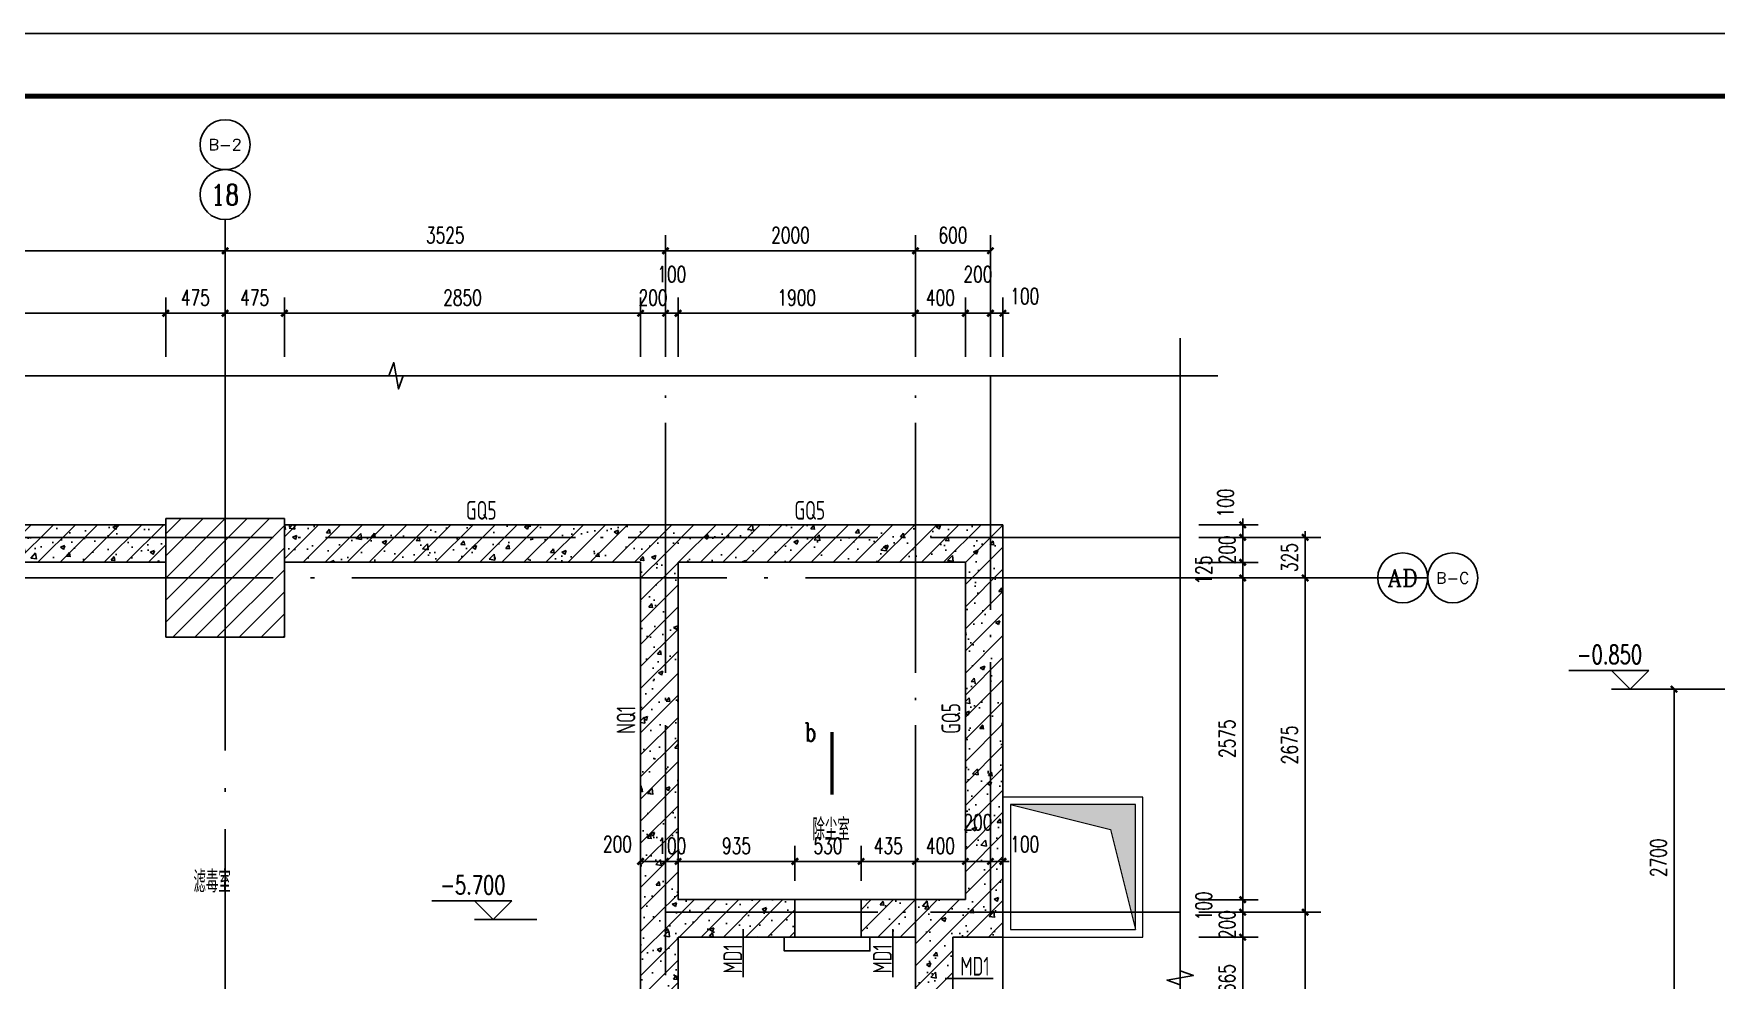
# Model space of a CAD drawing. Extents: x 37906 to 290206, y -18154 to 41246.
# Drawn here: x 212936 to 226403, y 33668 to 41246 of the extents above; entities that cross this region are included whole.
import ezdxf
from ezdxf.enums import TextEntityAlignment as Align

# ---------------------------------------------------------------- set-up
doc = ezdxf.new("R2010")
doc.units = 0
doc.header["$LTSCALE"] = 1000
doc.header["$MEASUREMENT"] = 0
doc.linetypes.add('DOTE', pattern=[2.42, 2, -0.2, 0.02, -0.2])
for name, color, linetype in [('A-COLUMN', 2, 'Continuous'), ('A-PUB_HATCH', 8, 'Continuous'), ('AXIS', 3, 'Continuous'), ('AXIS_TEXT', 7, 'Continuous'), ('DIM_ELEV', 3, 'Continuous'), ('DIM_SYMB', 3, 'Continuous'), ('DOTE', 1, 'DOTE'), ('ECA_TK', 7, 'Continuous'), ('PUB_DIM', 3, 'Continuous'), ('PUB_HATCH', 8, 'Continuous'), ('PUB_TEXT', 7, 'Continuous'), ('R_人防洗消集水坑', 32, 'Continuous'), ('RF-M', 7, 'Continuous'), ('RF-QT', 30, 'Continuous'), ('TEXT', 7, 'Continuous'), ('tk', 7, 'Continuous'), ('WINDOW', 4, 'Continuous')]:
    doc.layers.add(name, color=color, linetype=linetype)
doc.layers.add('RF-WZ', color=110, linetype='Continuous', lineweight=0)
doc.styles.add('8B2_02', font='tssdeng.shx', dxfattribs={"width": 0.6, "bigfont": 'TSSDCHN.shx'})
doc.styles.add('_TCH_AXIS', font='COMPLEX', dxfattribs={"bigfont": 'GBCBIG'})
doc.styles.add('_TCH_DIM', font='SIMPLEX', dxfattribs={"bigfont": 'GBCBIG'})
doc.styles.add('_TCH_DIM_T3', font='SIMPLEX', dxfattribs={"width": 0.705882, "bigfont": 'GBCBIG'})
doc.styles.add('_TCH_LABEL', font='COMPLEX', dxfattribs={"bigfont": 'GBCBIG'})
doc.styles.add('COMPLEX', font='COMPLEX.shx', dxfattribs={"width": 0.65})
doc.styles.get("Standard").update_dxf_attribs({"font": 'tssdeng2.shx', "width": 0.7, "bigfont": 'hztxt.shx'})
doc.styles.add('TSSD_Rein', font='tssdeng2.shx', dxfattribs={"width": 0.7, "bigfont": 'tssdchn.shx'})
doc.dimstyles.new('_TCH_ARCH&&50', dxfattribs={"dimtxt": 127.5, "dimasz": 50, "dimexe": 125, "dimexo": 150, "dimgap": 61.25, "dimtad": 1, "dimdec": 0, "dimrnd": 5, "dimzin": 0, "dimdsep": 46, "dimtxsty": '_TCH_DIM_T3', "dimblk": 'ARCHTICK', "dimcen": 0.09, "dimclrt": 7, "dimazin": 2, "dimtfac": 1, "dimtdec": 0, "dimtix": 1, "dimtmove": 2, "dimatfit": 3, "dimfxl": 1, "dimtolj": 1, "dimtzin": 0, "dimarcsym": 0})
pattern_1 = [(45, (-1535651.9, 5424.18), (-88.388348, 88.388348), []), (50, (-1535651.9, 5424.18), (358.63009, -31.376067), [37.5, -412.5]), (355, (-1535651.9, 5424.2), (-69.37567, 376.09607), [30, -330]), (100.4514, (-1535622, 5421.57), (289.25469, 344.71977), [31.870095, -350.571056]), (46.1842, (-1535651.9, 5524.2), (533.62052, -82.75951), [56.25, -618.75]), (96.6356, (-1535607.43, 5517.3), (467.33135, 487.05894), [47.80514, -525.8565]), (351.1842, (-1535651.9, 5524.2), (467.33097, 487.0593), [45, -495]), (21, (-1535601.9, 5499.18), (298.453526, -201.309445), [37.5, -412.5]), (326, (-1535601.9, 5499.2), (121.657666, 362.57502), [30, -330]), (71.4514, (-1535577.03, 5482.4), (420.111314, 161.26525), [31.870095, -350.571056]), (37.5, (-1535651.9, 5424.18), (6.079928, 166.446927), [0, -326, 0, -335, 0, -331.25]), (7.5, (-1535651.9, 5424.18), (131.534769, 197.205856), [0, -191, 0, -318.5, 0, -126.25]), (327.5, (-1535763.4, 5424.18), (266.911218, -11.277436), [0, -125, 0, -390, 0, -517.5]), (317.5, (-1535813.4, 5424.18), (291.593085, 50.05249), [0, -162.5, 0, -259, 0, -367.5])]

# ---------------------------------------------------------------- blocks, each defined once
blk = doc.blocks.new('10B_A1E图框')
at = {"layer": 'ECA_TK'}
blk.add_lwpolyline([(0, 0), (841, 0), (841, 594), (0, 594)], close=True, dxfattribs=at)
at = {"layer": 'ECA_TK', "const_width": 0.8}
blk.add_lwpolyline([(831, 10), (831, 584), (18, 584), (18, 10)], close=True, dxfattribs=at)
blk = doc.blocks.new('洗消污水集水坑')
at = {"layer": 'R_人防洗消集水坑', "lineweight": 15}
h = blk.add_hatch(color=256, dxfattribs=at)
h.dxf.hatch_style = 1
h.paths.add_polyline_path([(161254, 16997), (162054, 17197), (161054, 17197), (161054, 16197)])
for points in [[(162114, 17257), (160994, 17257), (160994, 16137), (162114, 16137)], [(162054, 17197), (161054, 17197), (161054, 16197), (162054, 16197)]]:
    blk.add_lwpolyline(points, close=True, dxfattribs=at)
blk.add_lwpolyline([(161054, 16197), (161254, 16997), (162054, 17197)], dxfattribs=at)
blk = doc.blocks.new('_ArchTick')
at = {"color": 0, "linetype": 'ByBlock', "const_width": 0.4}
blk.add_lwpolyline([(-0.5, -0.5), (0.5, 0.5)], dxfattribs=at)
blk = doc.blocks.new('*D802')
at = {"layer": 'Defpoints', "color": 0}
for p in [(226064, 35999), (226654, 35999), (226654, 33299)]:
    blk.add_point(p, dxfattribs=at)
at = {"layer": 'PUB_DIM', "color": 0, "lineweight": -2}
for p, q in [((226504, 35999), (225939, 35999)), ((226064, 33299), (226064, 35999)), ((226504, 33299), (225939, 33299))]:
    blk.add_line(p, q, dxfattribs=at)
at = {"layer": 'PUB_DIM', "color": 0, "lineweight": -2, "xscale": 50, "yscale": 50, "zscale": 50}
for p, rotation in [((226064, 35999), 90), ((226064, 33299), 270)]:
    blk.add_blockref('_ArchTick', p, dxfattribs=dict(at, rotation=rotation))
at = {"layer": 'PUB_DIM', "color": 7, "insert": (225939, 34649), "char_height": 127.5, "attachment_point": 5, "rotation": 90, "style": '_TCH_DIM_T3'}
blk.add_mtext('\\A1;2700', dxfattribs=at)
blk = doc.blocks.new('*D812')
at = {"layer": 'Defpoints', "color": 0}
for p in [(217993, 34620), (217793, 34314), (217993, 34314)]:
    blk.add_point(p, dxfattribs=at)
at = {"layer": 'PUB_DIM', "color": 0, "lineweight": -2}
for p, q in [((217793, 34464), (217793, 34745)), ((217793, 34620), (217993, 34620)), ((217993, 34464), (217993, 34745))]:
    blk.add_line(p, q, dxfattribs=at)
at = {"layer": 'PUB_DIM', "color": 0, "lineweight": -2, "xscale": 50, "yscale": 50, "zscale": 50, "rotation": 180}
blk.add_blockref('_ArchTick', (217793, 34620), dxfattribs=at)
at = {"layer": 'PUB_DIM', "color": 0, "lineweight": -2, "xscale": 50, "yscale": 50, "zscale": 50}
blk.add_blockref('_ArchTick', (217993, 34620), dxfattribs=at)
at = {"layer": 'PUB_DIM', "color": 7, "insert": (217608, 34758), "char_height": 127.5, "attachment_point": 5, "style": '_TCH_DIM_T3'}
blk.add_mtext('\\A1;200', dxfattribs=at)
blk = doc.blocks.new('*D813')
at = {"layer": 'Defpoints', "color": 0}
for p in [(218093, 34620), (217993, 34314), (218093, 34314)]:
    blk.add_point(p, dxfattribs=at)
at = {"layer": 'PUB_DIM', "color": 0, "lineweight": -2}
for p, q in [((217993, 34620), (217943, 34620)), ((217993, 34464), (217993, 34745)), ((217993, 34620), (218093, 34620)), ((218093, 34464), (218093, 34745)), ((218093, 34620), (218143, 34620))]:
    blk.add_line(p, q, dxfattribs=at)
at = {"layer": 'PUB_DIM', "color": 0, "lineweight": -2, "xscale": 50, "yscale": 50, "zscale": 50}
blk.add_blockref('_ArchTick', (217993, 34620), dxfattribs=at)
at = {"layer": 'PUB_DIM', "color": 0, "lineweight": -2, "xscale": 50, "yscale": 50, "zscale": 50, "rotation": 180}
blk.add_blockref('_ArchTick', (218093, 34620), dxfattribs=at)
at = {"layer": 'PUB_DIM', "color": 7, "insert": (218043, 34745), "char_height": 127.5, "attachment_point": 5, "style": '_TCH_DIM_T3'}
blk.add_mtext('\\A1;100', dxfattribs=at)
blk = doc.blocks.new('*D814')
at = {"layer": 'Defpoints', "color": 0}
for p in [(219028, 34620), (218093, 34314), (219028, 34314)]:
    blk.add_point(p, dxfattribs=at)
at = {"layer": 'PUB_DIM', "color": 0, "lineweight": -2}
for p, q in [((218093, 34464), (218093, 34745)), ((218093, 34620), (219028, 34620)), ((219028, 34464), (219028, 34745))]:
    blk.add_line(p, q, dxfattribs=at)
at = {"layer": 'PUB_DIM', "color": 0, "lineweight": -2, "xscale": 50, "yscale": 50, "zscale": 50, "rotation": 180}
blk.add_blockref('_ArchTick', (218093, 34620), dxfattribs=at)
at = {"layer": 'PUB_DIM', "color": 0, "lineweight": -2, "xscale": 50, "yscale": 50, "zscale": 50}
blk.add_blockref('_ArchTick', (219028, 34620), dxfattribs=at)
at = {"layer": 'PUB_DIM', "color": 7, "insert": (218561, 34745), "char_height": 127.5, "attachment_point": 5, "style": '_TCH_DIM_T3'}
blk.add_mtext('\\A1;935', dxfattribs=at)
blk = doc.blocks.new('*D815')
at = {"layer": 'Defpoints', "color": 0}
for p in [(219558, 34620), (219028, 34314), (219558, 34314)]:
    blk.add_point(p, dxfattribs=at)
at = {"layer": 'PUB_DIM', "color": 0, "lineweight": -2}
for p, q in [((219028, 34464), (219028, 34745)), ((219028, 34620), (219558, 34620)), ((219558, 34464), (219558, 34745))]:
    blk.add_line(p, q, dxfattribs=at)
at = {"layer": 'PUB_DIM', "color": 0, "lineweight": -2, "xscale": 50, "yscale": 50, "zscale": 50, "rotation": 180}
blk.add_blockref('_ArchTick', (219028, 34620), dxfattribs=at)
at = {"layer": 'PUB_DIM', "color": 0, "lineweight": -2, "xscale": 50, "yscale": 50, "zscale": 50}
blk.add_blockref('_ArchTick', (219558, 34620), dxfattribs=at)
at = {"layer": 'PUB_DIM', "color": 7, "insert": (219293, 34745), "char_height": 127.5, "attachment_point": 5, "style": '_TCH_DIM_T3'}
blk.add_mtext('\\A1;530', dxfattribs=at)
blk = doc.blocks.new('*D816')
at = {"layer": 'Defpoints', "color": 0}
for p in [(219993, 34620), (219558, 34314), (219993, 34314)]:
    blk.add_point(p, dxfattribs=at)
at = {"layer": 'PUB_DIM', "color": 0, "lineweight": -2}
for p, q in [((219558, 34464), (219558, 34745)), ((219558, 34620), (219993, 34620)), ((219993, 34464), (219993, 34745))]:
    blk.add_line(p, q, dxfattribs=at)
at = {"layer": 'PUB_DIM', "color": 0, "lineweight": -2, "xscale": 50, "yscale": 50, "zscale": 50, "rotation": 180}
blk.add_blockref('_ArchTick', (219558, 34620), dxfattribs=at)
at = {"layer": 'PUB_DIM', "color": 0, "lineweight": -2, "xscale": 50, "yscale": 50, "zscale": 50}
blk.add_blockref('_ArchTick', (219993, 34620), dxfattribs=at)
at = {"layer": 'PUB_DIM', "color": 7, "insert": (219776, 34745), "char_height": 127.5, "attachment_point": 5, "style": '_TCH_DIM_T3'}
blk.add_mtext('\\A1;435', dxfattribs=at)
blk = doc.blocks.new('*D817')
at = {"layer": 'Defpoints', "color": 0}
for p in [(220393, 34620), (219993, 34314), (220393, 34314)]:
    blk.add_point(p, dxfattribs=at)
at = {"layer": 'PUB_DIM', "color": 0, "lineweight": -2}
for p, q in [((219993, 34464), (219993, 34745)), ((219993, 34620), (220393, 34620)), ((220393, 34464), (220393, 34745))]:
    blk.add_line(p, q, dxfattribs=at)
at = {"layer": 'PUB_DIM', "color": 0, "lineweight": -2, "xscale": 50, "yscale": 50, "zscale": 50, "rotation": 180}
blk.add_blockref('_ArchTick', (219993, 34620), dxfattribs=at)
at = {"layer": 'PUB_DIM', "color": 0, "lineweight": -2, "xscale": 50, "yscale": 50, "zscale": 50}
blk.add_blockref('_ArchTick', (220393, 34620), dxfattribs=at)
at = {"layer": 'PUB_DIM', "color": 7, "insert": (220193, 34745), "char_height": 127.5, "attachment_point": 5, "style": '_TCH_DIM_T3'}
blk.add_mtext('\\A1;400', dxfattribs=at)
blk = doc.blocks.new('*D818')
at = {"layer": 'Defpoints', "color": 0}
for p in [(220593, 34620), (220393, 34314), (220593, 34314)]:
    blk.add_point(p, dxfattribs=at)
at = {"layer": 'PUB_DIM', "color": 0, "lineweight": -2}
for p, q in [((220393, 34464), (220393, 34745)), ((220393, 34620), (220593, 34620)), ((220593, 34464), (220593, 34745))]:
    blk.add_line(p, q, dxfattribs=at)
at = {"layer": 'PUB_DIM', "color": 0, "lineweight": -2, "xscale": 50, "yscale": 50, "zscale": 50, "rotation": 180}
blk.add_blockref('_ArchTick', (220393, 34620), dxfattribs=at)
at = {"layer": 'PUB_DIM', "color": 0, "lineweight": -2, "xscale": 50, "yscale": 50, "zscale": 50}
blk.add_blockref('_ArchTick', (220593, 34620), dxfattribs=at)
at = {"layer": 'PUB_DIM', "color": 7, "insert": (220493, 34933), "char_height": 127.5, "attachment_point": 5, "style": '_TCH_DIM_T3'}
blk.add_mtext('\\A1;200', dxfattribs=at)
blk = doc.blocks.new('*D819')
at = {"layer": 'Defpoints', "color": 0}
for p in [(220693, 34620), (220593, 34314), (220693, 34314)]:
    blk.add_point(p, dxfattribs=at)
at = {"layer": 'PUB_DIM', "color": 0, "lineweight": -2}
for p, q in [((220593, 34620), (220543, 34620)), ((220593, 34464), (220593, 34745)), ((220593, 34620), (220693, 34620)), ((220693, 34464), (220693, 34745)), ((220693, 34620), (220743, 34620))]:
    blk.add_line(p, q, dxfattribs=at)
at = {"layer": 'PUB_DIM', "color": 0, "lineweight": -2, "xscale": 50, "yscale": 50, "zscale": 50}
blk.add_blockref('_ArchTick', (220593, 34620), dxfattribs=at)
at = {"layer": 'PUB_DIM', "color": 0, "lineweight": -2, "xscale": 50, "yscale": 50, "zscale": 50, "rotation": 180}
blk.add_blockref('_ArchTick', (220693, 34620), dxfattribs=at)
at = {"layer": 'PUB_DIM', "color": 7, "insert": (220868, 34758), "char_height": 127.5, "attachment_point": 5, "style": '_TCH_DIM_T3'}
blk.add_mtext('\\A1;100', dxfattribs=at)
blk = doc.blocks.new('*D839')
at = {"layer": 'Defpoints', "color": 0}
for p in [(222112, 37314), (222612, 37314), (222112, 37214)]:
    blk.add_point(p, dxfattribs=at)
at = {"layer": 'PUB_DIM', "color": 0, "lineweight": -2}
for p, q in [((222262, 37314), (222737, 37314)), ((222612, 37314), (222612, 37364)), ((222612, 37214), (222612, 37314)), ((222262, 37214), (222737, 37214)), ((222612, 37214), (222612, 37164))]:
    blk.add_line(p, q, dxfattribs=at)
at = {"layer": 'PUB_DIM', "color": 0, "lineweight": -2, "xscale": 50, "yscale": 50, "zscale": 50}
for p, rotation in [((222612, 37314), 270), ((222612, 37214), 90)]:
    blk.add_blockref('_ArchTick', p, dxfattribs=dict(at, rotation=rotation))
at = {"layer": 'PUB_DIM', "color": 7, "insert": (222475, 37489), "char_height": 127.5, "attachment_point": 5, "rotation": 90, "style": '_TCH_DIM_T3'}
blk.add_mtext('\\A1;100', dxfattribs=at)
blk = doc.blocks.new('*D840')
at = {"layer": 'Defpoints', "color": 0}
for p in [(222112, 37214), (222612, 37214), (222112, 37014)]:
    blk.add_point(p, dxfattribs=at)
at = {"layer": 'PUB_DIM', "color": 0, "lineweight": -2}
for p, q in [((222262, 37214), (222737, 37214)), ((222612, 37214), (222612, 37264)), ((222612, 37014), (222612, 37214)), ((222262, 37014), (222737, 37014)), ((222612, 37014), (222612, 36964))]:
    blk.add_line(p, q, dxfattribs=at)
at = {"layer": 'PUB_DIM', "color": 0, "lineweight": -2, "xscale": 50, "yscale": 50, "zscale": 50}
for p, rotation in [((222612, 37214), 270), ((222612, 37014), 90)]:
    blk.add_blockref('_ArchTick', p, dxfattribs=dict(at, rotation=rotation))
at = {"layer": 'PUB_DIM', "color": 7, "insert": (222487, 37114), "char_height": 127.5, "attachment_point": 5, "rotation": 90, "style": '_TCH_DIM_T3'}
blk.add_mtext('\\A1;200', dxfattribs=at)
blk = doc.blocks.new('*D841')
at = {"layer": 'Defpoints', "color": 0}
for p in [(222112, 37014), (222612, 37014), (222112, 36889)]:
    blk.add_point(p, dxfattribs=at)
at = {"layer": 'PUB_DIM', "color": 0, "lineweight": -2}
for p, q in [((222262, 37014), (222737, 37014)), ((222612, 36889), (222612, 37014)), ((222262, 36889), (222737, 36889))]:
    blk.add_line(p, q, dxfattribs=at)
at = {"layer": 'PUB_DIM', "color": 0, "lineweight": -2, "xscale": 50, "yscale": 50, "zscale": 50}
for p, rotation in [((222612, 37014), 90), ((222612, 36889), 270)]:
    blk.add_blockref('_ArchTick', p, dxfattribs=dict(at, rotation=rotation))
at = {"layer": 'PUB_DIM', "color": 7, "insert": (222300, 36952), "char_height": 127.5, "attachment_point": 5, "rotation": 90, "style": '_TCH_DIM_T3'}
blk.add_mtext('\\A1;125', dxfattribs=at)
blk = doc.blocks.new('*D842')
at = {"layer": 'Defpoints', "color": 0}
for p in [(222112, 36889), (222612, 36889), (222112, 34314)]:
    blk.add_point(p, dxfattribs=at)
at = {"layer": 'PUB_DIM', "color": 0, "lineweight": -2}
for p, q in [((222262, 36889), (222737, 36889)), ((222612, 34314), (222612, 36889)), ((222262, 34314), (222737, 34314))]:
    blk.add_line(p, q, dxfattribs=at)
at = {"layer": 'PUB_DIM', "color": 0, "lineweight": -2, "xscale": 50, "yscale": 50, "zscale": 50}
for p, rotation in [((222612, 36889), 90), ((222612, 34314), 270)]:
    blk.add_blockref('_ArchTick', p, dxfattribs=dict(at, rotation=rotation))
at = {"layer": 'PUB_DIM', "color": 7, "insert": (222487, 35602), "char_height": 127.5, "attachment_point": 5, "rotation": 90, "style": '_TCH_DIM_T3'}
blk.add_mtext('\\A1;2575', dxfattribs=at)
blk = doc.blocks.new('*D843')
at = {"layer": 'Defpoints', "color": 0}
for p in [(222112, 34314), (222112, 34214), (222612, 34314)]:
    blk.add_point(p, dxfattribs=at)
at = {"layer": 'PUB_DIM', "color": 0, "lineweight": -2}
for p, q in [((222612, 34314), (222612, 34364)), ((222262, 34314), (222737, 34314)), ((222262, 34214), (222737, 34214)), ((222612, 34214), (222612, 34314)), ((222612, 34214), (222612, 34164))]:
    blk.add_line(p, q, dxfattribs=at)
at = {"layer": 'PUB_DIM', "color": 0, "lineweight": -2, "xscale": 50, "yscale": 50, "zscale": 50}
for p, rotation in [((222612, 34314), 270), ((222612, 34214), 90)]:
    blk.add_blockref('_ArchTick', p, dxfattribs=dict(at, rotation=rotation))
at = {"layer": 'PUB_DIM', "color": 7, "insert": (222300, 34264), "char_height": 127.5, "attachment_point": 5, "rotation": 90, "style": '_TCH_DIM_T3'}
blk.add_mtext('\\A1;100', dxfattribs=at)
blk = doc.blocks.new('*D844')
at = {"layer": 'Defpoints', "color": 0}
for p in [(222112, 34214), (222612, 34214), (222112, 34014)]:
    blk.add_point(p, dxfattribs=at)
at = {"layer": 'PUB_DIM', "color": 0, "lineweight": -2}
for p, q in [((222262, 34214), (222737, 34214)), ((222612, 34214), (222612, 34264)), ((222612, 34014), (222612, 34214)), ((222262, 34014), (222737, 34014)), ((222612, 34014), (222612, 33964))]:
    blk.add_line(p, q, dxfattribs=at)
at = {"layer": 'PUB_DIM', "color": 0, "lineweight": -2, "xscale": 50, "yscale": 50, "zscale": 50}
for p, rotation in [((222612, 34214), 270), ((222612, 34014), 90)]:
    blk.add_blockref('_ArchTick', p, dxfattribs=dict(at, rotation=rotation))
at = {"layer": 'PUB_DIM', "color": 7, "insert": (222487, 34114), "char_height": 127.5, "attachment_point": 5, "rotation": 90, "style": '_TCH_DIM_T3'}
blk.add_mtext('\\A1;200', dxfattribs=at)
blk = doc.blocks.new('*D845')
at = {"layer": 'Defpoints', "color": 0}
for p in [(222112, 34014), (222612, 34014), (222112, 33349)]:
    blk.add_point(p, dxfattribs=at)
at = {"layer": 'PUB_DIM', "color": 0, "lineweight": -2}
for p, q in [((222262, 34014), (222737, 34014)), ((222612, 33349), (222612, 34014)), ((222262, 33349), (222737, 33349))]:
    blk.add_line(p, q, dxfattribs=at)
at = {"layer": 'PUB_DIM', "color": 0, "lineweight": -2, "xscale": 50, "yscale": 50, "zscale": 50}
for p, rotation in [((222612, 34014), 90), ((222612, 33349), 270)]:
    blk.add_blockref('_ArchTick', p, dxfattribs=dict(at, rotation=rotation))
at = {"layer": 'PUB_DIM', "color": 7, "insert": (222487, 33682), "char_height": 127.5, "attachment_point": 5, "rotation": 90, "style": '_TCH_DIM_T3'}
blk.add_mtext('\\A1;665', dxfattribs=at)
blk = doc.blocks.new('*D857')
at = {"layer": 'Defpoints', "color": 0}
for p in [(213993, 39008), (210618, 38508), (213993, 38508)]:
    blk.add_point(p, dxfattribs=at)
at = {"layer": 'PUB_DIM', "color": 0, "lineweight": -2}
for p, q in [((210618, 38658), (210618, 39133)), ((213993, 38658), (213993, 39133)), ((210618, 39008), (213993, 39008))]:
    blk.add_line(p, q, dxfattribs=at)
at = {"layer": 'PUB_DIM', "color": 0, "lineweight": -2, "xscale": 50, "yscale": 50, "zscale": 50, "rotation": 180}
blk.add_blockref('_ArchTick', (210618, 39008), dxfattribs=at)
at = {"layer": 'PUB_DIM', "color": 0, "lineweight": -2, "xscale": 50, "yscale": 50, "zscale": 50}
blk.add_blockref('_ArchTick', (213993, 39008), dxfattribs=at)
at = {"layer": 'PUB_DIM', "color": 7, "insert": (212305, 39133), "char_height": 127.5, "attachment_point": 5, "style": '_TCH_DIM_T3'}
blk.add_mtext('\\A1;3375', dxfattribs=at)
blk = doc.blocks.new('*D858')
at = {"layer": 'Defpoints', "color": 0}
for p in [(214468, 39008), (213993, 38508), (214468, 38508)]:
    blk.add_point(p, dxfattribs=at)
at = {"layer": 'PUB_DIM', "color": 0, "lineweight": -2}
for p, q in [((213993, 38658), (213993, 39133)), ((214468, 38658), (214468, 39133)), ((213993, 39008), (214468, 39008))]:
    blk.add_line(p, q, dxfattribs=at)
at = {"layer": 'PUB_DIM', "color": 0, "lineweight": -2, "xscale": 50, "yscale": 50, "zscale": 50, "rotation": 180}
blk.add_blockref('_ArchTick', (213993, 39008), dxfattribs=at)
at = {"layer": 'PUB_DIM', "color": 0, "lineweight": -2, "xscale": 50, "yscale": 50, "zscale": 50}
blk.add_blockref('_ArchTick', (214468, 39008), dxfattribs=at)
at = {"layer": 'PUB_DIM', "color": 7, "insert": (214230, 39133), "char_height": 127.5, "attachment_point": 5, "style": '_TCH_DIM_T3'}
blk.add_mtext('\\A1;475', dxfattribs=at)
blk = doc.blocks.new('*D859')
at = {"layer": 'Defpoints', "color": 0}
for p in [(214943, 39008), (214468, 38508), (214943, 38508)]:
    blk.add_point(p, dxfattribs=at)
at = {"layer": 'PUB_DIM', "color": 0, "lineweight": -2}
for p, q in [((214468, 38658), (214468, 39133)), ((214943, 38658), (214943, 39133)), ((214468, 39008), (214943, 39008))]:
    blk.add_line(p, q, dxfattribs=at)
at = {"layer": 'PUB_DIM', "color": 0, "lineweight": -2, "xscale": 50, "yscale": 50, "zscale": 50, "rotation": 180}
blk.add_blockref('_ArchTick', (214468, 39008), dxfattribs=at)
at = {"layer": 'PUB_DIM', "color": 0, "lineweight": -2, "xscale": 50, "yscale": 50, "zscale": 50}
blk.add_blockref('_ArchTick', (214943, 39008), dxfattribs=at)
at = {"layer": 'PUB_DIM', "color": 7, "insert": (214705, 39133), "char_height": 127.5, "attachment_point": 5, "style": '_TCH_DIM_T3'}
blk.add_mtext('\\A1;475', dxfattribs=at)
blk = doc.blocks.new('*D860')
at = {"layer": 'Defpoints', "color": 0}
for p in [(217793, 39008), (214943, 38508), (217793, 38508)]:
    blk.add_point(p, dxfattribs=at)
at = {"layer": 'PUB_DIM', "color": 0, "lineweight": -2}
for p, q in [((214943, 38658), (214943, 39133)), ((217793, 38658), (217793, 39133)), ((214943, 39008), (217793, 39008))]:
    blk.add_line(p, q, dxfattribs=at)
at = {"layer": 'PUB_DIM', "color": 0, "lineweight": -2, "xscale": 50, "yscale": 50, "zscale": 50, "rotation": 180}
blk.add_blockref('_ArchTick', (214943, 39008), dxfattribs=at)
at = {"layer": 'PUB_DIM', "color": 0, "lineweight": -2, "xscale": 50, "yscale": 50, "zscale": 50}
blk.add_blockref('_ArchTick', (217793, 39008), dxfattribs=at)
at = {"layer": 'PUB_DIM', "color": 7, "insert": (216368, 39133), "char_height": 127.5, "attachment_point": 5, "style": '_TCH_DIM_T3'}
blk.add_mtext('\\A1;2850', dxfattribs=at)
blk = doc.blocks.new('*D861')
at = {"layer": 'Defpoints', "color": 0}
for p in [(217993, 39008), (217793, 38508), (217993, 38508)]:
    blk.add_point(p, dxfattribs=at)
at = {"layer": 'PUB_DIM', "color": 0, "lineweight": -2}
for p, q in [((217793, 38658), (217793, 39133)), ((217993, 38658), (217993, 39133)), ((217793, 39008), (217743, 39008)), ((217793, 39008), (217993, 39008)), ((217993, 39008), (218043, 39008))]:
    blk.add_line(p, q, dxfattribs=at)
at = {"layer": 'PUB_DIM', "color": 0, "lineweight": -2, "xscale": 50, "yscale": 50, "zscale": 50}
blk.add_blockref('_ArchTick', (217793, 39008), dxfattribs=at)
at = {"layer": 'PUB_DIM', "color": 0, "lineweight": -2, "xscale": 50, "yscale": 50, "zscale": 50, "rotation": 180}
blk.add_blockref('_ArchTick', (217993, 39008), dxfattribs=at)
at = {"layer": 'PUB_DIM', "color": 7, "insert": (217893, 39133), "char_height": 127.5, "attachment_point": 5, "style": '_TCH_DIM_T3'}
blk.add_mtext('\\A1;200', dxfattribs=at)
blk = doc.blocks.new('*D862')
at = {"layer": 'Defpoints', "color": 0}
for p in [(218093, 39008), (217993, 38508), (218093, 38508)]:
    blk.add_point(p, dxfattribs=at)
at = {"layer": 'PUB_DIM', "color": 0, "lineweight": -2}
for p, q in [((217993, 38658), (217993, 39133)), ((218093, 38658), (218093, 39133)), ((217993, 39008), (217943, 39008)), ((217993, 39008), (218093, 39008)), ((218093, 39008), (218143, 39008))]:
    blk.add_line(p, q, dxfattribs=at)
at = {"layer": 'PUB_DIM', "color": 0, "lineweight": -2, "xscale": 50, "yscale": 50, "zscale": 50}
blk.add_blockref('_ArchTick', (217993, 39008), dxfattribs=at)
at = {"layer": 'PUB_DIM', "color": 0, "lineweight": -2, "xscale": 50, "yscale": 50, "zscale": 50, "rotation": 180}
blk.add_blockref('_ArchTick', (218093, 39008), dxfattribs=at)
at = {"layer": 'PUB_DIM', "color": 7, "insert": (218043, 39320), "char_height": 127.5, "attachment_point": 5, "style": '_TCH_DIM_T3'}
blk.add_mtext('\\A1;100', dxfattribs=at)
blk = doc.blocks.new('*D863')
at = {"layer": 'Defpoints', "color": 0}
for p in [(219993, 39008), (218093, 38508), (219993, 38508)]:
    blk.add_point(p, dxfattribs=at)
at = {"layer": 'PUB_DIM', "color": 0, "lineweight": -2}
for p, q in [((218093, 38658), (218093, 39133)), ((219993, 38658), (219993, 39133)), ((218093, 39008), (219993, 39008))]:
    blk.add_line(p, q, dxfattribs=at)
at = {"layer": 'PUB_DIM', "color": 0, "lineweight": -2, "xscale": 50, "yscale": 50, "zscale": 50, "rotation": 180}
blk.add_blockref('_ArchTick', (218093, 39008), dxfattribs=at)
at = {"layer": 'PUB_DIM', "color": 0, "lineweight": -2, "xscale": 50, "yscale": 50, "zscale": 50}
blk.add_blockref('_ArchTick', (219993, 39008), dxfattribs=at)
at = {"layer": 'PUB_DIM', "color": 7, "insert": (219043, 39133), "char_height": 127.5, "attachment_point": 5, "style": '_TCH_DIM_T3'}
blk.add_mtext('\\A1;1900', dxfattribs=at)
blk = doc.blocks.new('*D864')
at = {"layer": 'Defpoints', "color": 0}
for p in [(220393, 39008), (219993, 38508), (220393, 38508)]:
    blk.add_point(p, dxfattribs=at)
at = {"layer": 'PUB_DIM', "color": 0, "lineweight": -2}
for p, q in [((219993, 38658), (219993, 39133)), ((220393, 38658), (220393, 39133)), ((219993, 39008), (220393, 39008))]:
    blk.add_line(p, q, dxfattribs=at)
at = {"layer": 'PUB_DIM', "color": 0, "lineweight": -2, "xscale": 50, "yscale": 50, "zscale": 50, "rotation": 180}
blk.add_blockref('_ArchTick', (219993, 39008), dxfattribs=at)
at = {"layer": 'PUB_DIM', "color": 0, "lineweight": -2, "xscale": 50, "yscale": 50, "zscale": 50}
blk.add_blockref('_ArchTick', (220393, 39008), dxfattribs=at)
at = {"layer": 'PUB_DIM', "color": 7, "insert": (220193, 39133), "char_height": 127.5, "attachment_point": 5, "style": '_TCH_DIM_T3'}
blk.add_mtext('\\A1;400', dxfattribs=at)
blk = doc.blocks.new('*D865')
at = {"layer": 'Defpoints', "color": 0}
for p in [(220593, 39008), (220393, 38508), (220593, 38508)]:
    blk.add_point(p, dxfattribs=at)
at = {"layer": 'PUB_DIM', "color": 0, "lineweight": -2}
for p, q in [((220393, 38658), (220393, 39133)), ((220593, 38658), (220593, 39133)), ((220393, 39008), (220593, 39008))]:
    blk.add_line(p, q, dxfattribs=at)
at = {"layer": 'PUB_DIM', "color": 0, "lineweight": -2, "xscale": 50, "yscale": 50, "zscale": 50, "rotation": 180}
blk.add_blockref('_ArchTick', (220393, 39008), dxfattribs=at)
at = {"layer": 'PUB_DIM', "color": 0, "lineweight": -2, "xscale": 50, "yscale": 50, "zscale": 50}
blk.add_blockref('_ArchTick', (220593, 39008), dxfattribs=at)
at = {"layer": 'PUB_DIM', "color": 7, "insert": (220493, 39320), "char_height": 127.5, "attachment_point": 5, "style": '_TCH_DIM_T3'}
blk.add_mtext('\\A1;200', dxfattribs=at)
blk = doc.blocks.new('*D866')
at = {"layer": 'Defpoints', "color": 0}
for p in [(220693, 39008), (220593, 38508), (220693, 38508)]:
    blk.add_point(p, dxfattribs=at)
at = {"layer": 'PUB_DIM', "color": 0, "lineweight": -2}
for p, q in [((220593, 38658), (220593, 39133)), ((220693, 38658), (220693, 39133)), ((220593, 39008), (220543, 39008)), ((220593, 39008), (220693, 39008)), ((220693, 39008), (220743, 39008))]:
    blk.add_line(p, q, dxfattribs=at)
at = {"layer": 'PUB_DIM', "color": 0, "lineweight": -2, "xscale": 50, "yscale": 50, "zscale": 50}
blk.add_blockref('_ArchTick', (220593, 39008), dxfattribs=at)
at = {"layer": 'PUB_DIM', "color": 0, "lineweight": -2, "xscale": 50, "yscale": 50, "zscale": 50, "rotation": 180}
blk.add_blockref('_ArchTick', (220693, 39008), dxfattribs=at)
at = {"layer": 'PUB_DIM', "color": 7, "insert": (220868, 39145), "char_height": 127.5, "attachment_point": 5, "style": '_TCH_DIM_T3'}
blk.add_mtext('\\A1;100', dxfattribs=at)
blk = doc.blocks.new('*D871')
at = {"layer": 'Defpoints', "color": 0}
for p in [(214468, 39508), (210468, 38508), (214468, 38508)]:
    blk.add_point(p, dxfattribs=at)
at = {"layer": 'PUB_DIM', "color": 0, "lineweight": -2}
for p, q in [((210468, 38658), (210468, 39633)), ((214468, 38658), (214468, 39633)), ((210468, 39508), (214468, 39508))]:
    blk.add_line(p, q, dxfattribs=at)
at = {"layer": 'PUB_DIM', "color": 0, "lineweight": -2, "xscale": 50, "yscale": 50, "zscale": 50, "rotation": 180}
blk.add_blockref('_ArchTick', (210468, 39508), dxfattribs=at)
at = {"layer": 'PUB_DIM', "color": 0, "lineweight": -2, "xscale": 50, "yscale": 50, "zscale": 50}
blk.add_blockref('_ArchTick', (214468, 39508), dxfattribs=at)
at = {"layer": 'PUB_DIM', "color": 7, "insert": (212468, 39633), "char_height": 127.5, "attachment_point": 5, "style": '_TCH_DIM_T3'}
blk.add_mtext('\\A1;4000', dxfattribs=at)
blk = doc.blocks.new('*D872')
at = {"layer": 'Defpoints', "color": 0}
for p in [(217993, 39508), (214468, 38508), (217993, 38508)]:
    blk.add_point(p, dxfattribs=at)
at = {"layer": 'PUB_DIM', "color": 0, "lineweight": -2}
for p, q in [((214468, 38658), (214468, 39633)), ((217993, 38658), (217993, 39633)), ((214468, 39508), (217993, 39508))]:
    blk.add_line(p, q, dxfattribs=at)
at = {"layer": 'PUB_DIM', "color": 0, "lineweight": -2, "xscale": 50, "yscale": 50, "zscale": 50, "rotation": 180}
blk.add_blockref('_ArchTick', (214468, 39508), dxfattribs=at)
at = {"layer": 'PUB_DIM', "color": 0, "lineweight": -2, "xscale": 50, "yscale": 50, "zscale": 50}
blk.add_blockref('_ArchTick', (217993, 39508), dxfattribs=at)
at = {"layer": 'PUB_DIM', "color": 7, "insert": (216230, 39633), "char_height": 127.5, "attachment_point": 5, "style": '_TCH_DIM_T3'}
blk.add_mtext('\\A1;3525', dxfattribs=at)
blk = doc.blocks.new('*D873')
at = {"layer": 'Defpoints', "color": 0}
for p in [(219993, 39508), (217993, 38508), (219993, 38508)]:
    blk.add_point(p, dxfattribs=at)
at = {"layer": 'PUB_DIM', "color": 0, "lineweight": -2}
for p, q in [((217993, 38658), (217993, 39633)), ((219993, 38658), (219993, 39633)), ((217993, 39508), (219993, 39508))]:
    blk.add_line(p, q, dxfattribs=at)
at = {"layer": 'PUB_DIM', "color": 0, "lineweight": -2, "xscale": 50, "yscale": 50, "zscale": 50, "rotation": 180}
blk.add_blockref('_ArchTick', (217993, 39508), dxfattribs=at)
at = {"layer": 'PUB_DIM', "color": 0, "lineweight": -2, "xscale": 50, "yscale": 50, "zscale": 50}
blk.add_blockref('_ArchTick', (219993, 39508), dxfattribs=at)
at = {"layer": 'PUB_DIM', "color": 7, "insert": (218993, 39633), "char_height": 127.5, "attachment_point": 5, "style": '_TCH_DIM_T3'}
blk.add_mtext('\\A1;2000', dxfattribs=at)
blk = doc.blocks.new('*D874')
at = {"layer": 'Defpoints', "color": 0}
for p in [(220593, 39508), (219993, 38508), (220593, 38508)]:
    blk.add_point(p, dxfattribs=at)
at = {"layer": 'PUB_DIM', "color": 0, "lineweight": -2}
for p, q in [((219993, 38658), (219993, 39633)), ((220593, 38658), (220593, 39633)), ((219993, 39508), (220593, 39508))]:
    blk.add_line(p, q, dxfattribs=at)
at = {"layer": 'PUB_DIM', "color": 0, "lineweight": -2, "xscale": 50, "yscale": 50, "zscale": 50, "rotation": 180}
blk.add_blockref('_ArchTick', (219993, 39508), dxfattribs=at)
at = {"layer": 'PUB_DIM', "color": 0, "lineweight": -2, "xscale": 50, "yscale": 50, "zscale": 50}
blk.add_blockref('_ArchTick', (220593, 39508), dxfattribs=at)
at = {"layer": 'PUB_DIM', "color": 7, "insert": (220293, 39633), "char_height": 127.5, "attachment_point": 5, "style": '_TCH_DIM_T3'}
blk.add_mtext('\\A1;600', dxfattribs=at)
blk = doc.blocks.new('*D879')
at = {"layer": 'Defpoints', "color": 0}
for p in [(222112, 34214), (223112, 34214), (222112, 32114)]:
    blk.add_point(p, dxfattribs=at)
at = {"layer": 'PUB_DIM', "color": 0, "lineweight": -2}
for p, q in [((222262, 34214), (223237, 34214)), ((223112, 32114), (223112, 34214)), ((222262, 32114), (223237, 32114))]:
    blk.add_line(p, q, dxfattribs=at)
at = {"layer": 'PUB_DIM', "color": 0, "lineweight": -2, "xscale": 50, "yscale": 50, "zscale": 50}
for p, rotation in [((223112, 34214), 90), ((223112, 32114), 270)]:
    blk.add_blockref('_ArchTick', p, dxfattribs=dict(at, rotation=rotation))
at = {"layer": 'PUB_DIM', "color": 7, "insert": (222987, 33164), "char_height": 127.5, "attachment_point": 5, "rotation": 90, "style": '_TCH_DIM_T3'}
blk.add_mtext('\\A1;2100', dxfattribs=at)
blk = doc.blocks.new('*D880')
at = {"layer": 'Defpoints', "color": 0}
for p in [(222112, 36889), (223112, 36889), (222112, 34214)]:
    blk.add_point(p, dxfattribs=at)
at = {"layer": 'PUB_DIM', "color": 0, "lineweight": -2}
for p, q in [((222262, 36889), (223237, 36889)), ((223112, 34214), (223112, 36889)), ((222262, 34214), (223237, 34214))]:
    blk.add_line(p, q, dxfattribs=at)
at = {"layer": 'PUB_DIM', "color": 0, "lineweight": -2, "xscale": 50, "yscale": 50, "zscale": 50}
for p, rotation in [((223112, 36889), 90), ((223112, 34214), 270)]:
    blk.add_blockref('_ArchTick', p, dxfattribs=dict(at, rotation=rotation))
at = {"layer": 'PUB_DIM', "color": 7, "insert": (222987, 35552), "char_height": 127.5, "attachment_point": 5, "rotation": 90, "style": '_TCH_DIM_T3'}
blk.add_mtext('\\A1;2675', dxfattribs=at)
blk = doc.blocks.new('*D881')
at = {"layer": 'Defpoints', "color": 0}
for p in [(222112, 37214), (223112, 37214), (222112, 36889)]:
    blk.add_point(p, dxfattribs=at)
at = {"layer": 'PUB_DIM', "color": 0, "lineweight": -2}
for p, q in [((222262, 37214), (223237, 37214)), ((223112, 37214), (223112, 37264)), ((223112, 36889), (223112, 37214)), ((222262, 36889), (223237, 36889)), ((223112, 36889), (223112, 36839))]:
    blk.add_line(p, q, dxfattribs=at)
at = {"layer": 'PUB_DIM', "color": 0, "lineweight": -2, "xscale": 50, "yscale": 50, "zscale": 50}
for p, rotation in [((223112, 37214), 270), ((223112, 36889), 90)]:
    blk.add_blockref('_ArchTick', p, dxfattribs=dict(at, rotation=rotation))
at = {"layer": 'PUB_DIM', "color": 7, "insert": (222987, 37052), "char_height": 127.5, "attachment_point": 5, "rotation": 90, "style": '_TCH_DIM_T3'}
blk.add_mtext('\\A1;325', dxfattribs=at)
blk = doc.blocks.new('_AXISO')
blk.add_circle((0, 0), 0.5)
at = {"layer": 'AXIS_TEXT', "style": 'COMPLEX', "width": 1.041667}
blk.add_attdef('A', text='', height=0.56, dxfattribs=at).set_placement((-0.25, -0.28), (0.25, -0.28), align=Align.FIT)

msp = doc.modelspace()

# ---------------------------------------------------------------- hatches: boundary and pattern name
at = {"layer": 'A-PUB_HATCH'}
h = msp.add_hatch(dxfattribs=at)
h.set_pattern_fill('钢筋混凝土', color=256, scale=50, style=0)
h.set_pattern_definition(pattern_1)
h.paths.add_polyline_path([(213992.9, 37014.3), (213992.9, 37314.3), (210467.9, 37314.3), (210467.9, 37114.3), (210617.9, 37014.3)])
h = msp.add_hatch(dxfattribs=at)
h.set_pattern_fill('普通砖', color=256, scale=50, style=0)
h.set_pattern_definition([(45, (-1535651.9, 5513.94), (-88.388383, 88.388383), [])])
h.paths.add_polyline_path([(214942.9, 36414.3), (214942.9, 37364.3), (213992.9, 37364.3), (213992.9, 36414.3)])
h = msp.add_hatch(dxfattribs=at)
h.set_pattern_fill('钢筋混凝土', color=256, scale=50, style=0)
h.set_pattern_definition(pattern_1)
h.paths.add_polyline_path([(214942.9, 37314.3), (214942.9, 37014.3), (217792.9, 37014.3), (217959.6, 37114.3), (217992.9, 37314.3)])
h = msp.add_hatch(dxfattribs=at)
h.set_pattern_fill('钢筋混凝土', color=256, scale=50, style=0)
h.set_pattern_definition(pattern_1)
h.paths.add_polyline_path([(217959.6, 37114.3), (218092.9, 37014.3), (220392.9, 37014.3), (220692.9, 37314.3), (217992.9, 37314.3)])
h = msp.add_hatch(dxfattribs=at)
h.set_pattern_fill('钢筋混凝土', color=256, scale=50, style=0)
h.set_pattern_definition(pattern_1)
h.paths.add_polyline_path([(220692.9, 37314.3), (220392.9, 37014.3), (220392.9, 34314.3), (220692.9, 34014.3)])
h = msp.add_hatch(dxfattribs=at)
h.set_pattern_fill('钢筋混凝土', color=256, scale=50, style=0)
h.set_pattern_definition(pattern_1)
h.paths.add_polyline_path([(217959.6, 37114.3), (217792.9, 37014.3), (217792.9, 34214.3), (217992.9, 34181), (218092.9, 34314.3), (218092.9, 37014.3)])
h = msp.add_hatch(dxfattribs=at)
h.set_pattern_fill('钢筋混凝土', color=256, scale=50, style=0)
h.set_pattern_definition(pattern_1)
h.paths.add_polyline_path([(217992.9, 34181), (217792.9, 34214.3), (217792.9, 32214.3), (217959.6, 32114.3), (218092.9, 32214.3), (218092.9, 34014.3)])
h = msp.add_hatch(dxfattribs=at)
h.set_pattern_fill('钢筋混凝土', color=256, scale=50, style=0)
h.set_pattern_definition(pattern_1)
h.paths.add_polyline_path([(218092.9, 34014.3), (219028.1, 34014.3), (219028.1, 34314.3), (218092.9, 34314.3), (217992.9, 34181)])
h = msp.add_hatch(dxfattribs=at)
h.set_pattern_fill('钢筋混凝土', color=256, scale=50, style=0)
h.set_pattern_definition(pattern_1)
h.paths.add_polyline_path([(219992.9, 34314.3), (219558.1, 34314.3), (219558.1, 34014.3), (219992.9, 34014.3), (220092.9, 34114.3)])
h = msp.add_hatch(dxfattribs=at)
h.set_pattern_fill('钢筋混凝土', color=256, scale=50, style=0)
h.set_pattern_definition(pattern_1)
h.paths.add_polyline_path([(220092.9, 34114.3), (220292.9, 34014.3), (220692.9, 34014.3), (220392.9, 34314.3), (219992.9, 34314.3)])
at = {"layer": 'PUB_HATCH'}
h = msp.add_hatch(dxfattribs=at)
h.set_pattern_fill('钢筋混凝土', color=256, scale=50, style=0)
h.set_pattern_definition(pattern_1)
h.paths.add_polyline_path([(219992.9, 34014.3), (219992.9, 33349.1), (220292.9, 33349.1), (220292.9, 34014.3), (220092.9, 34114.3)])

# ---------------------------------------------------------------- linework, layer by layer
for p, q in [((218613.6, 33693.5), (218613.6, 34076.8)), ((219811.3, 33693.5), (219811.3, 34076.8)), ((220613.8, 33681.7), (220230.5, 33681.7))]:
    msp.add_line(p, q)
msp.add_lwpolyline([(209559.3, 38507.7), (222112.5, 38507.7), (222112.5, 28870.6), (209559.3, 28870.6)], close=True)
at = {"layer": 'A-COLUMN'}
for p, q in [((214942.9, 37364.3), (213992.9, 37364.3)), ((213992.9, 37364.3), (213992.9, 36414.3)), ((214942.9, 36414.3), (214942.9, 37364.3)), ((213992.9, 36414.3), (214942.9, 36414.3))]:
    msp.add_line(p, q, dxfattribs=at)
at = {"layer": 'AXIS'}
for p, q in [((214467.9, 38507.7), (214467.9, 39757.7)), ((222112.5, 36889.3), (223693.4, 36889.3)), ((222112.5, 36889.3), (224093.4, 36889.3))]:
    msp.add_line(p, q, dxfattribs=at)
at = {"layer": 'DIM_ELEV'}
for p, q in [((225863.6, 36148.9), (225222.7, 36148.9)), ((225713.6, 35998.9), (225563.6, 36148.9)), ((225713.6, 35998.9), (225863.6, 36148.9)), ((226063.6, 35998.9), (225563.6, 35998.9)), ((216764, 34304.6), (216123, 34304.6)), ((216614, 34154.6), (216464, 34304.6)), ((216614, 34154.6), (216764, 34304.6)), ((216964, 34154.6), (216464, 34154.6))]:
    msp.add_line(p, q, dxfattribs=at)
at = {"layer": 'DIM_SYMB'}
for points in [[(222112.5, 38807.7), (222112.5, 33745.4), (222217.5, 33707.2), (222007.5, 33670.1), (222112.5, 33632.9), (222112.5, 28570.6)], [(209259.3, 38507.7), (215779.6, 38507.7), (215817.9, 38612.7), (215854.9, 38402.7), (215892.1, 38507.7), (222412.5, 38507.7)]]:
    msp.add_lwpolyline(points, dxfattribs=at)
at = {"layer": 'DIM_SYMB', "const_width": 25}
msp.add_lwpolyline([(219325.3, 35655.5), (219325.3, 35155.5)], dxfattribs=at)
at = {"layer": 'DOTE', "color": 16, "linetype": 'DOTE', "ltscale": 1.5}
for p, q in [((214467.9, 38507.7), (214467.9, 27889.3)), ((222112.5, 36889.3), (209559.3, 36889.3))]:
    msp.add_line(p, q, dxfattribs=at)
at = {"layer": 'DOTE'}
for p, q in [((217992.9, 28870.6), (217992.9, 38507.7)), ((219992.9, 28870.6), (219992.9, 38507.7)), ((220592.9, 34214.3), (220592.9, 38507.7)), ((222112.5, 37214.3), (209559.3, 37214.3)), ((222112.5, 34214.3), (217992.9, 34214.3))]:
    msp.add_line(p, q, dxfattribs=at)
at = {"layer": 'RF-M'}
msp.add_lwpolyline([(220692.9, 32214.3), (220692.9, 34014.3)], dxfattribs=at)
at = {"layer": 'RF-QT'}
for p, q in [((213992.9, 37314.3), (209559.3, 37314.3)), ((220692.9, 37314.3), (214942.9, 37314.3)), ((220692.9, 37314.3), (220692.9, 34014.3)), ((210617.9, 37014.3), (213992.9, 37014.3)), ((214942.9, 37014.3), (217792.9, 37014.3)), ((217792.9, 32214.3), (217792.9, 37014.3)), ((218092.9, 37014.3), (218092.9, 34314.3)), ((218092.9, 37014.3), (220392.9, 37014.3)), ((220392.9, 37014.3), (220392.9, 34314.3)), ((219028.1, 34314.3), (218092.9, 34314.3)), ((219028.1, 34014.3), (219028.1, 34314.3)), ((220392.9, 34314.3), (219558.1, 34314.3)), ((219558.1, 34314.3), (219558.1, 34014.3)), ((218092.9, 34014.3), (218092.9, 32214.3)), ((218092.9, 34014.3), (219028.1, 34014.3)), ((219558.1, 34014.3), (219992.9, 34014.3)), ((219992.9, 34014.3), (219992.9, 33349.1)), ((220292.9, 33349.1), (220292.9, 34014.3)), ((220292.9, 34014.3), (220692.9, 34014.3))]:
    msp.add_line(p, q, dxfattribs=at)
at = {"layer": 'WINDOW', "color": 0}
for p, q in [((219558.1, 34314.3), (219028.1, 34314.3)), ((219028.1, 34014.3), (219558.1, 34014.3))]:
    msp.add_line(p, q, dxfattribs=at)
at = {"layer": 'WINDOW'}
msp.add_lwpolyline([(218943.4, 34014.3), (219629.1, 34014.3), (219629.1, 33904), (218943.4, 33904)], close=True, dxfattribs=at)

# ---------------------------------------------------------------- block references
at = {"layer": 'AXIS'}
ref = msp.add_blockref('_AXISO', (214467.9, 40357.7), dxfattribs=dict(at, xscale=400, yscale=400, zscale=400))
ref.add_attrib('A', 'B-2', dxfattribs={"layer": 'AXIS_TEXT', "height": 89.83, "style": '_TCH_AXIS'}).set_placement((214335.3, 40312.8), (214600.5, 40312.8), align=Align.FIT)
ref = msp.add_blockref('_AXISO', (214467.9, 39957.7), dxfattribs=dict(at, xscale=400, yscale=400, zscale=400))
ref.add_attrib('A', '18', dxfattribs={"layer": 'AXIS_TEXT', "height": 164.22, "style": '_TCH_AXIS'}).set_placement((214354.5, 39875.6), (214581.3, 39875.6), align=Align.FIT)
ref = msp.add_blockref('_AXISO', (223893.4, 36889.3), dxfattribs=dict(at, xscale=400, yscale=400, zscale=400))
ref.add_attrib('A', 'AD', dxfattribs={"layer": 'AXIS_TEXT', "height": 135.43, "style": '_TCH_AXIS'}).set_placement((223770.8, 36821.6), (224015.9, 36821.6), align=Align.FIT)
ref = msp.add_blockref('_AXISO', (224293.4, 36889.3), dxfattribs=dict(at, xscale=400, yscale=400, zscale=400))
ref.add_attrib('A', 'B-C', dxfattribs={"layer": 'AXIS_TEXT', "height": 88.54, "style": '_TCH_AXIS'}).set_placement((224160.5, 36845), (224426.2, 36845), align=Align.FIT)
at = {"layer": 'R_人防洗消集水坑', "lineweight": 15, "rotation": 270}
msp.add_blockref('洗消污水集水坑', (204556, 196128.7), dxfattribs=at)
at = {"layer": 'tk', "xscale": 50, "yscale": 50, "zscale": 50}
msp.add_blockref('10B_A1E图框', (206106.2, 11546.3), dxfattribs=at)

# ---------------------------------------------------------------- texts
at = {"width": 0.7}
for rotation, p in [(89.99998, (218605.7, 33723.1)), (89.99998, (219803.4, 33723.1)), (0.00002, (220352.4, 33706.3))]:
    msp.add_text('MD1', height=150, rotation=rotation, dxfattribs=at).set_placement(p)
at = {"layer": 'PUB_TEXT', "width": 0.705882}
for s, height, style, p in [('-0.850', 148.75, '_TCH_DIM', (225287.2, 36201.4)), ('b', 148.8, '_TCH_LABEL', (219105.3, 35581.1)), ('-5.700', 148.75, '_TCH_DIM', (216190.5, 34357.1))]:
    msp.add_text(s, height=height, dxfattribs=dict(at, style=style)).set_placement(p)
at = {"layer": 'RF-WZ', "style": '8B2_02', "width": 0.6}
for s, p in [('除尘室', (219168.6, 34788.8)), ('滤毒室', (214214.6, 34371.1))]:
    msp.add_text(s, height=175, dxfattribs=at).set_placement(p)
at = {"layer": 'TEXT', "color": 4, "ltscale": 100, "style": 'TSSD_Rein', "width": 0.7}
for p in [(216395, 37355.8), (219024.5, 37355.8)]:
    msp.add_text('GQ5', height=150, dxfattribs=at).set_placement(p)
for s, p in [('NQ1', (217751.5, 35641.4)), ('GQ5', (220351.5, 35641.4))]:
    msp.add_text(s, height=150, rotation=90, dxfattribs=at).set_placement(p)

# ---------------------------------------------------------------- dimensions: what is measured, and where the dimension line sits
at = {"layer": 'PUB_DIM'}
for p1, p2, distance, picture, middle in [((210467.9, 38507.7), (214467.9, 38507.7), 1000, '*D871', (212467.9, 39632.7)), ((214467.9, 38507.7), (217992.9, 38507.7), 1000, '*D872', (216230.4, 39632.7)), ((217992.9, 38507.7), (219992.9, 38507.7), 1000, '*D873', (218992.9, 39632.7)), ((219992.9, 38507.7), (220592.9, 38507.7), 1000, '*D874', (220292.9, 39632.7)), ((210617.9, 38507.7), (213992.9, 38507.7), 500, '*D857', (212305.4, 39132.7)), ((213992.9, 38507.7), (214467.9, 38507.7), 500, '*D858', (214230.4, 39132.7)), ((214467.9, 38507.7), (214942.9, 38507.7), 500, '*D859', (214705.4, 39132.7)), ((214942.9, 38507.7), (217792.9, 38507.7), 500, '*D860', (216367.9, 39132.7)), ((217792.9, 38507.7), (217992.9, 38507.7), 500, '*D861', (217892.9, 39132.7)), ((218092.9, 38507.7), (219992.9, 38507.7), 500, '*D863', (219042.9, 39132.7)), ((219992.9, 38507.7), (220392.9, 38507.7), 500, '*D864', (220192.9, 39132.7)), ((222112.5, 37014.3), (222112.5, 37214.3), -500, '*D840', (222487.5, 37114.3)), ((222112.5, 36889.3), (222112.5, 37214.3), -1000, '*D881', (222987.5, 37051.8)), ((222112.5, 34314.3), (222112.5, 36889.3), -500, '*D842', (222487.5, 35601.8)), ((222112.5, 34214.3), (222112.5, 36889.3), -1000, '*D880', (222987.5, 35551.8)), ((226653.7, 33298.9), (226653.7, 35998.9), 590.1, '*D802', (225938.6, 34648.9)), ((217992.9, 34314.3), (218092.9, 34314.3), 305.7, '*D813', (218042.9, 34745)), ((218092.9, 34314.3), (219028.1, 34314.3), 305.7, '*D814', (218560.5, 34745)), ((219028.1, 34314.3), (219558.1, 34314.3), 305.7, '*D815', (219293.1, 34745)), ((219558.1, 34314.3), (219992.9, 34314.3), 305.7, '*D816', (219775.5, 34745)), ((219992.9, 34314.3), (220392.9, 34314.3), 305.7, '*D817', (220192.9, 34745)), ((222112.5, 34014.3), (222112.5, 34214.3), -500, '*D844', (222487.5, 34114.3)), ((222112.5, 32114.3), (222112.5, 34214.3), -1000, '*D879', (222987.5, 33164.3)), ((222112.5, 33349.1), (222112.5, 34014.3), -500, '*D845', (222487.5, 33681.7))]:
    dim = msp.add_aligned_dim(p1=p1, p2=p2, distance=distance, dimstyle='_TCH_ARCH&&50', dxfattribs=at)
    dim.commit()
    dim.dimension.update_dxf_attribs({"geometry": picture, "text_midpoint": middle})
for base, p1, p2, angle, picture, middle in [((218092.9, 39007.7), (217992.9, 38507.7), (218092.9, 38507.7), 0, '*D862', (218042.9, 39320.2)), ((220592.9, 39007.7), (220392.9, 38507.7), (220592.9, 38507.7), 0, '*D865', (220492.9, 39320.2)), ((220692.9, 39007.7), (220592.9, 38507.7), (220692.9, 38507.7), 0, '*D866', (220867.9, 39145.2)), ((222612.5, 37314.3), (222112.5, 37214.3), (222112.5, 37314.3), 90, '*D839', (222475, 37489.3)), ((222612.5, 37014.3), (222112.5, 36889.3), (222112.5, 37014.3), 90, '*D841', (222300, 36951.8)), ((220592.9, 34620), (220392.9, 34314.3), (220592.9, 34314.3), 360, '*D818', (220492.9, 34932.5)), ((217992.9, 34620), (217792.9, 34314.3), (217992.9, 34314.3), 360, '*D812', (217607.9, 34757.5)), ((220692.9, 34620), (220592.9, 34314.3), (220692.9, 34314.3), 360, '*D819', (220867.9, 34757.5)), ((222612.5, 34314.3), (222112.5, 34214.3), (222112.5, 34314.3), 90, '*D843', (222300, 34264.3))]:
    dim = msp.add_linear_dim(base=base, p1=p1, p2=p2, angle=angle, dimstyle='_TCH_ARCH&&50', dxfattribs=at)
    dim.commit()
    dim.dimension.update_dxf_attribs({"geometry": picture, "text_midpoint": middle, "dimtype": 161})

doc.saveas('drawing.dxf')
